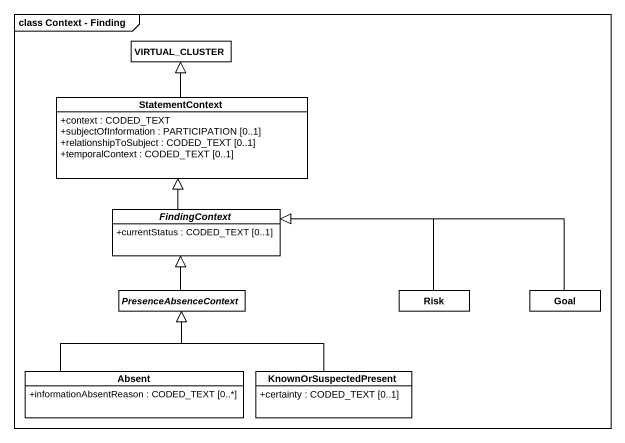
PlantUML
@startuml
mainframe class Context - Finding
hide circle
hide empty members
skinparam classAttributeIconSize 0
class VIRTUAL_CLUSTER
class StatementContext {
  +context : CODED_TEXT
  +subjectOfInformation : PARTICIPATION [0..1]
  +relationshipToSubject : CODED_TEXT [0..1]
  +temporalContext : CODED_TEXT [0..1]
}
abstract class FindingContext {
  +currentStatus : CODED_TEXT [0..1]
}
abstract class PresenceAbsenceContext
class Risk
class Goal
class Absent {
  +informationAbsentReason : CODED_TEXT [0..*]
}
class KnownOrSuspectedPresent {
  +certainty : CODED_TEXT [0..1]
}
StatementContext -up-|> VIRTUAL_CLUSTER
FindingContext -up-|> StatementContext
PresenceAbsenceContext -up-|> FindingContext
Risk -left-|> FindingContext
Goal -left-|> FindingContext
Absent -up-|> PresenceAbsenceContext
KnownOrSuspectedPresent -up-|> PresenceAbsenceContext
@enduml
